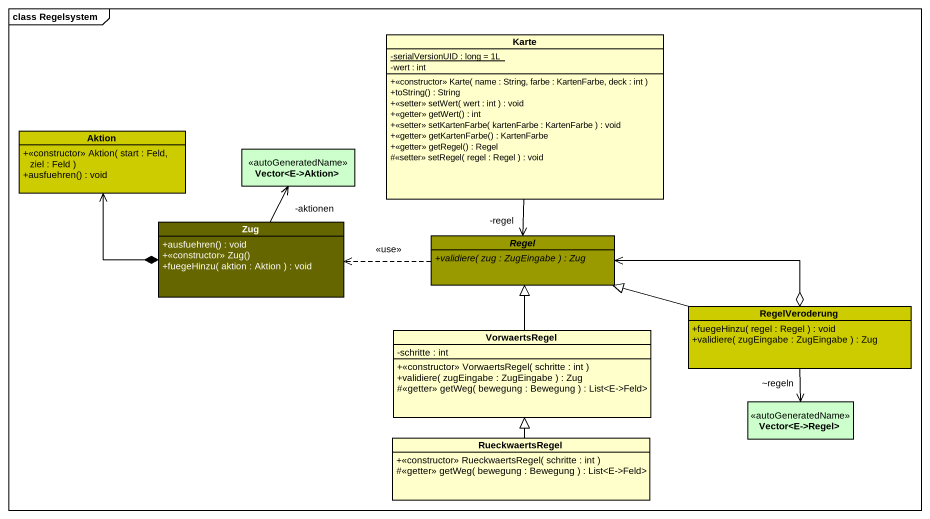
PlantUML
@startuml
mainframe class Regelsystem
hide circle
hide empty members
skinparam classAttributeIconSize 0
class Karte #FFFFCC {
  {static} -serialVersionUID : long = 1L
  -wert : int
  +<<constructor>> Karte( name : String, farbe : KartenFarbe, deck : int )
  +toString() : String
  +<<setter>> setWert( wert : int ) : void
  +<<getter>> getWert() : int
  +<<setter>> setKartenFarbe( kartenFarbe : KartenFarbe ) : void
  +<<getter>> getKartenFarbe() : KartenFarbe
  +<<getter>> getRegel() : Regel
  #<<setter>> setRegel( regel : Regel ) : void
}
class Aktion #CCCC00 {
  +<<constructor>> Aktion( start : Feld, ziel : Feld )
  +ausfuehren() : void
}
class "Vector<E->Aktion>" as Vector_E_Aktion <<autoGeneratedName>> #CCFFCC
class Zug #666600 {
  +ausfuehren() : void
  +<<constructor>> Zug()
  +fuegeHinzu( aktion : Aktion ) : void
}
abstract class Regel #999900 {
  {abstract} +validiere( zug : ZugEingabe ) : Zug
}
class RegelVeroderung #CCCC00 {
  +fuegeHinzu( regel : Regel ) : void
  +validiere( zugEingabe : ZugEingabe ) : Zug
}
class VorwaertsRegel #FFFFCC {
  -schritte : int
  +<<constructor>> VorwaertsRegel( schritte : int )
  +validiere( zugEingabe : ZugEingabe ) : Zug
  #<<getter>> getWeg( bewegung : Bewegung ) : List<E->Feld>
}
class "Vector<E->Regel>" as Vector_E_Regel <<autoGeneratedName>> #CCFFCC
class RueckwaertsRegel #FFFFCC {
  +<<constructor>> RueckwaertsRegel( schritte : int )
  #<<getter>> getWeg( bewegung : Bewegung ) : List<E->Feld>
}
Vector_E_Aktion "-aktionen" <-- Zug
Zug *-up-> Aktion
Regel "-regel" <-up- Karte
Regel .left.> Zug : <<use>>
RegelVeroderung -left-|> Regel
RegelVeroderung o-left-> Regel
VorwaertsRegel -up-|> Regel
Vector_E_Regel "~regeln" <-up- RegelVeroderung
RueckwaertsRegel -up-|> VorwaertsRegel
@enduml
